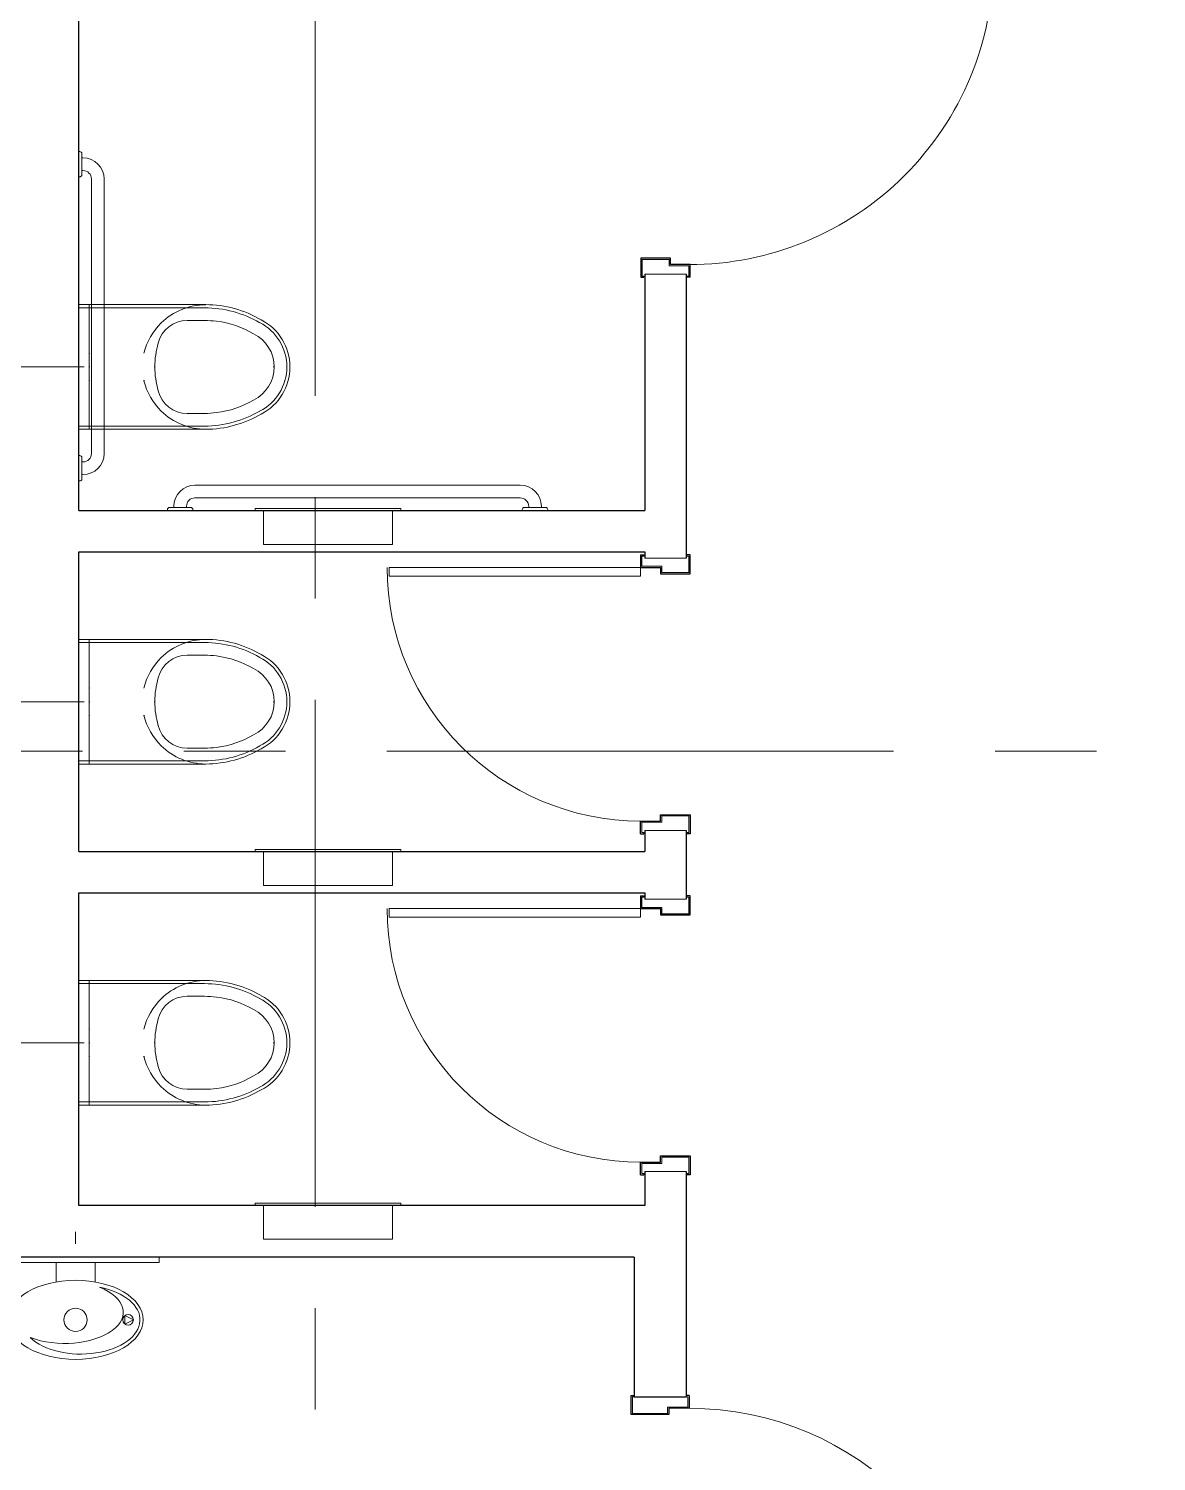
# Model space of a CAD drawing. Header units: inches. Extents: x -26500 to -19632, y -3347 to 2257.
# Drawn here: x -21814.9 to -21681.5, y 583.1 to 752.7 of the extents above; entities that cross this region are included whole.
import ezdxf

# ---------------------------------------------------------------- set-up
doc = ezdxf.new("R2010")
doc.units = ezdxf.units.IN
doc.header["$LTSCALE"] = 48
doc.header["$MEASUREMENT"] = 0
for name, pattern in [('A105$0$CENTER', [2, 1.25, -0.25, 0.25, -0.25]), ('A105$0$DGN Style 4', [377.27725, 188.5208, -94.2604, 0.235651, -94.2604]), ('A105$0$DGN Style 6', [448.208201, 0.235651, -94.2604, 164.9557, -94.2604, 0.235651, -94.2604])]:
    doc.linetypes.add(name, pattern=pattern)
for name, color, linetype in [('A105$0$A-DOOR', 8, 'Continuous'), ('A105$0$A-DOOR-FRAM', 8, 'Continuous'), ('A105$0$A-FLOR-PFIX', 8, 'Continuous'), ('A105$0$A-FLOR-SPCL', 8, 'Continuous'), ('A105$0$A-GRID-GRDP0-15', 8, 'Continuous'), ('A105$0$A-WALL-FULL-INTR', 8, 'Continuous'), ('A105$0$bc105-11 - Level 30', 8, 'Continuous'), ('XREF', 7, 'Continuous')]:
    doc.layers.add(name, color=color, linetype=linetype)

# ---------------------------------------------------------------- blocks, each defined once
blk = doc.blocks.new('A105$0$AFWALL_1')
at = {"layer": 'A105$0$A-FLOR-PFIX', "linetype": 'Continuous', "lineweight": 13}
for p, q in [((-15.02, 7.38), (-1.23, 7.38)), ((-14.88, 7), (0, 7)), ((-1.23, 3.52), (-1.23, 7.38)), ((-1.23, 7.38), (0, 7.38)), ((-1.23, 7.38), (-1.23, 5.73)), ((0, 7), (0, 7.38)), ((0, 7.38), (0, 5.92)), ((0, 7), (0, 0)), ((-14.88, 5.5), (-12.83, 5.5)), ((-1.23, 5.73), (-1.23, 5.48)), ((-1.23, 5.48), (-1.23, 4.99)), ((0, 5.92), (0, 5.64)), ((0, 5.64), (0, 5.1)), ((0, 5.1), (0, 4.4)), ((-1.23, 4.99), (-1.23, 4.35)), ((-1.23, 4.35), (-1.23, 3.07)), ((-1.23, 3.52), (-1.23, 3.28)), ((0, 4.4), (0, 3.11)), ((-1.23, 3.28), (-1.23, 2.6)), ((-1.23, 2.84), (-1.23, 3.07)), ((-1.23, 2.63), (-1.23, 2.84)), ((-1.23, 2.45), (-1.23, 2.63)), ((-1.23, 2.6), (-1.23, 1.62)), ((-1.23, 2.45), (-1.23, 1.75)), ((-1.23, 1.75), (-1.23, 0.91)), ((0, 2.92), (0, 3.11)), ((0, 2.74), (0, 2.92)), ((0, 2.59), (0, 2.74)), ((0, 2.59), (0, 1.85)), ((0, 1.85), (0, 0.96)), ((-23.12, 0), (-23.13, 0)), ((-23.09, 0), (-23.12, 0)), ((-23.05, 0), (-23.09, 0)), ((-22.99, 0), (-23.05, 0)), ((-9.14, 1.62), (-9.21, 1.62)), ((-9.05, 0), (-8.95, 0)), ((-8.94, 0), (-9, 0)), ((-8.95, 0), (-8.94, 0)), ((-1.29, 0), (-1.23, 0)), ((-1.23, 1.62), (-1.23, 1.59)), ((-1.23, 1.59), (-1.23, 1.5)), ((-1.23, 1.5), (-1.23, 1.35)), ((-1.23, 1.35), (-1.23, 0.92)), ((-1.23, 0.92), (-1.23, 0.47)), ((-1.23, 0.91), (-1.23, 0)), ((-1.23, 0.47), (-1.23, 0)), ((-1.23, 0), (-1.23, -0.47)), ((-1.23, 0), (-1.23, -0.91)), ((-0.64, 0), (0, 0)), ((0.64, 0), (-0.57, 0)), ((0, 0.96), (0, 0)), ((0, -7), (0, 0)), ((0, 0), (0, -0.96)), ((-9.14, -1.62), (-9.21, -1.62)), ((-7.76, -1.62), (-7.67, -1.62)), ((-7.66, -1.62), (-7.71, -1.62)), ((-7.67, -1.62), (-7.66, -1.62)), ((-1.23, -0.47), (-1.23, -0.92)), ((-1.23, -0.91), (-1.23, -1.75)), ((-1.23, -0.92), (-1.23, -1.35)), ((-1.23, -1.35), (-1.23, -1.5)), ((-1.23, -1.5), (-1.23, -1.59)), ((-1.23, -1.59), (-1.23, -1.62)), ((-1.23, -1.62), (-1.23, -2.6)), ((0, -0.96), (0, -1.85)), ((-1.23, -1.75), (-1.23, -2.45)), ((-1.23, -2.63), (-1.23, -2.45)), ((-1.23, -2.6), (-1.23, -3.28)), ((-1.23, -2.84), (-1.23, -2.63)), ((-1.23, -3.07), (-1.23, -2.84)), ((-1.23, -4.35), (-1.23, -3.07)), ((-1.23, -3.28), (-1.23, -3.52)), ((0, -1.85), (0, -2.59)), ((0, -2.74), (0, -2.59)), ((0, -2.92), (0, -2.74)), ((0, -3.11), (0, -2.92)), ((0, -4.4), (0, -3.11)), ((-1.23, -3.52), (-1.23, -7.38)), ((-1.23, -4.35), (-1.23, -4.99)), ((-1.23, -4.99), (-1.23, -5.48)), ((0, -4.4), (0, -5.1)), ((-14.88, -5.5), (-12.83, -5.5)), ((-1.23, -5.48), (-1.23, -5.73)), ((-1.23, -7.38), (-1.23, -5.73)), ((0, -5.1), (0, -5.64)), ((0, -5.64), (0, -5.92)), ((0, -7.38), (0, -5.92)), ((-15.02, -7.38), (-1.23, -7.38)), ((-14.88, -7), (0, -7)), ((-1.23, -7.38), (0, -7.38)), ((0, -7), (0, -7.38))]:
    blk.add_line(p, q, dxfattribs=at)
at = {"layer": 'A105$0$A-FLOR-PFIX', "linetype": 'Continuous', "lineweight": 13, "extrusion": (0, 0, -1)}
for centre, radius, start, end in [((14.95, -5.73), 13.11, 59.5714, 89.6853), ((14.88, -6), 13, 59.8405, 90), ((14.88, -6), 13, 59.8406, 90.0001), ((15.04, -0.17), 7.54, 90.1427, 134.4461), ((18.75, 0), 6.25, 360, 63.0198), ((18.75, 0), 5.88, 360, 63.119), ((14.88, -6), 11.5, 59.6174, 82.8545), ((14.88, -6), 11.5, 82.8545, 90), ((12.81, 2), 3.5, 89.6441, 166.4342), ((15.04, -0.17), 7.54, 134.4461, 166.2742), ((18.75, 0), 4.38, 360, 63.6571), ((19, 0), 10, 163.6146, 180), ((18.75, 0), 6.25, 296.9802, 360), ((18.75, 0), 5.88, 296.881, 360), ((18.75, 0), 4.38, 296.3429, 360), ((15.04, 0.16), 7.54, 193.7258, 225.5539), ((19, 0), 10, 180, 196.3854), ((12.81, -2), 3.5, 193.5658, 270.3559), ((14.88, 6), 11.5, 277.1455, 300.3826), ((14.95, 5.73), 13.11, 270.3147, 300.4286), ((14.88, 6), 13, 269.9999, 300.1594), ((14.88, 6), 13, 270, 300.1595), ((14.88, 6), 11.5, 270, 277.1455), ((15.04, 0.16), 7.54, 225.5539, 269.8573)]:
    blk.add_arc(centre, radius, start, end, dxfattribs=at)
at = {"layer": 'A105$0$A-FLOR-PFIX', "linetype": 'Continuous', "lineweight": 13}
for p in [(-1.23, 1.62), (-1.23, 0), (0, 0), (-1.23, -1.62)]:
    blk.add_point(p, dxfattribs=at)
blk = doc.blocks.new('A105$0$AFWALL_3')
at = {"layer": 'A105$0$A-FLOR-PFIX', "linetype": 'Continuous', "lineweight": 13}
for p, q in [((-15.02, 7.38), (-1.23, 7.38)), ((-14.88, 7), (0, 7)), ((-1.23, 3.52), (-1.23, 7.38)), ((-1.23, 7.38), (0, 7.38)), ((-1.23, 7.38), (-1.23, 5.73)), ((0, 7), (0, 7.38)), ((0, 7.38), (0, 5.92)), ((0, 7), (0, 0)), ((-14.88, 5.5), (-12.83, 5.5)), ((-1.23, 5.73), (-1.23, 5.48)), ((-1.23, 5.48), (-1.23, 4.99)), ((0, 5.92), (0, 5.64)), ((0, 5.64), (0, 5.1)), ((0, 5.1), (0, 4.4)), ((-1.23, 4.99), (-1.23, 4.35)), ((-1.23, 4.35), (-1.23, 3.07)), ((-1.23, 3.52), (-1.23, 3.28)), ((0, 4.4), (0, 3.11)), ((-1.23, 3.28), (-1.23, 2.6)), ((-1.23, 2.84), (-1.23, 3.07)), ((-1.23, 2.63), (-1.23, 2.84)), ((-1.23, 2.45), (-1.23, 2.63)), ((-1.23, 2.6), (-1.23, 1.62)), ((-1.23, 2.45), (-1.23, 1.75)), ((-1.23, 1.75), (-1.23, 0.91)), ((0, 2.92), (0, 3.11)), ((0, 2.74), (0, 2.92)), ((0, 2.59), (0, 2.74)), ((0, 2.59), (0, 1.85)), ((0, 1.85), (0, 0.96)), ((-23.12, 0), (-23.13, 0)), ((-23.09, 0), (-23.12, 0)), ((-23.05, 0), (-23.09, 0)), ((-22.99, 0), (-23.05, 0)), ((-9.14, 1.62), (-9.21, 1.62)), ((-9.05, 0), (-8.95, 0)), ((-8.94, 0), (-9, 0)), ((-8.95, 0), (-8.94, 0)), ((-1.29, 0), (-1.23, 0)), ((-1.23, 1.62), (-1.23, 1.59)), ((-1.23, 1.59), (-1.23, 1.5)), ((-1.23, 1.5), (-1.23, 1.35)), ((-1.23, 1.35), (-1.23, 0.92)), ((-1.23, 0.92), (-1.23, 0.47)), ((-1.23, 0.91), (-1.23, 0)), ((-1.23, 0.47), (-1.23, 0)), ((-1.23, 0), (-1.23, -0.47)), ((-1.23, 0), (-1.23, -0.91)), ((-0.64, 0), (0, 0)), ((0.64, 0), (-0.57, 0)), ((0, 0.96), (0, 0)), ((0, -7), (0, 0)), ((0, 0), (0, -0.96)), ((-9.14, -1.62), (-9.21, -1.62)), ((-7.76, -1.62), (-7.67, -1.62)), ((-7.66, -1.62), (-7.71, -1.62)), ((-7.67, -1.62), (-7.66, -1.62)), ((-1.23, -0.47), (-1.23, -0.92)), ((-1.23, -0.91), (-1.23, -1.75)), ((-1.23, -0.92), (-1.23, -1.35)), ((-1.23, -1.35), (-1.23, -1.5)), ((-1.23, -1.5), (-1.23, -1.59)), ((-1.23, -1.59), (-1.23, -1.62)), ((-1.23, -1.62), (-1.23, -2.6)), ((0, -0.96), (0, -1.85)), ((-1.23, -1.75), (-1.23, -2.45)), ((-1.23, -2.63), (-1.23, -2.45)), ((-1.23, -2.6), (-1.23, -3.28)), ((-1.23, -2.84), (-1.23, -2.63)), ((-1.23, -3.07), (-1.23, -2.84)), ((-1.23, -4.35), (-1.23, -3.07)), ((-1.23, -3.28), (-1.23, -3.52)), ((0, -1.85), (0, -2.59)), ((0, -2.74), (0, -2.59)), ((0, -2.92), (0, -2.74)), ((0, -3.11), (0, -2.92)), ((0, -4.4), (0, -3.11)), ((-1.23, -3.52), (-1.23, -7.38)), ((-1.23, -4.35), (-1.23, -4.99)), ((-1.23, -4.99), (-1.23, -5.48)), ((0, -4.4), (0, -5.1)), ((-14.88, -5.5), (-12.83, -5.5)), ((-1.23, -5.48), (-1.23, -5.73)), ((-1.23, -7.38), (-1.23, -5.73)), ((0, -5.1), (0, -5.64)), ((0, -5.64), (0, -5.92)), ((0, -7.38), (0, -5.92)), ((-15.02, -7.38), (-1.23, -7.38)), ((-14.88, -7), (0, -7)), ((-1.23, -7.38), (0, -7.38)), ((0, -7), (0, -7.38))]:
    blk.add_line(p, q, dxfattribs=at)
at = {"layer": 'A105$0$A-FLOR-PFIX', "linetype": 'Continuous', "lineweight": 13, "extrusion": (0, 0, -1)}
for centre, radius, start, end in [((14.95, -5.73), 13.11, 59.5714, 89.6853), ((14.88, -6), 13, 59.8405, 90), ((14.88, -6), 13, 59.8406, 90.0001), ((15.04, -0.17), 7.54, 90.1427, 134.4461), ((18.75, 0), 6.25, 360, 63.0198), ((18.75, 0), 5.88, 360, 63.119), ((14.88, -6), 11.5, 59.6174, 82.8545), ((14.88, -6), 11.5, 82.8545, 90), ((12.81, 2), 3.5, 89.6441, 166.4342), ((15.04, -0.17), 7.54, 134.4461, 166.2742), ((18.75, 0), 4.38, 360, 63.6571), ((19, 0), 10, 163.6146, 180), ((18.75, 0), 6.25, 296.9802, 360), ((18.75, 0), 5.88, 296.881, 360), ((18.75, 0), 4.38, 296.3429, 360), ((15.04, 0.16), 7.54, 193.7258, 225.5539), ((19, 0), 10, 180, 196.3854), ((12.81, -2), 3.5, 193.5658, 270.3559), ((14.88, 6), 11.5, 277.1455, 300.3826), ((14.95, 5.73), 13.11, 270.3147, 300.4286), ((14.88, 6), 13, 269.9999, 300.1594), ((14.88, 6), 13, 270, 300.1595), ((14.88, 6), 11.5, 270, 277.1455), ((15.04, 0.16), 7.54, 225.5539, 269.8573)]:
    blk.add_arc(centre, radius, start, end, dxfattribs=at)
at = {"layer": 'A105$0$A-FLOR-PFIX', "linetype": 'Continuous', "lineweight": 13}
for p in [(-1.23, 1.62), (-1.23, 0), (0, 0), (-1.23, -1.62)]:
    blk.add_point(p, dxfattribs=at)
blk = doc.blocks.new('A105$0$AFWALL_4')
at = {"layer": 'A105$0$A-FLOR-PFIX', "linetype": 'Continuous', "lineweight": 13}
for p, q in [((-15.02, 7.38), (-1.23, 7.38)), ((-14.88, 7), (0, 7)), ((-1.23, 3.52), (-1.23, 7.38)), ((-1.23, 7.38), (0, 7.38)), ((-1.23, 7.38), (-1.23, 5.73)), ((0, 7), (0, 7.38)), ((0, 7.38), (0, 5.92)), ((0, 7), (0, 0)), ((-14.88, 5.5), (-12.83, 5.5)), ((-1.23, 5.73), (-1.23, 5.48)), ((-1.23, 5.48), (-1.23, 4.99)), ((0, 5.92), (0, 5.64)), ((0, 5.64), (0, 5.1)), ((0, 5.1), (0, 4.4)), ((-1.23, 4.99), (-1.23, 4.35)), ((-1.23, 4.35), (-1.23, 3.07)), ((-1.23, 3.52), (-1.23, 3.28)), ((0, 4.4), (0, 3.11)), ((-1.23, 3.28), (-1.23, 2.6)), ((-1.23, 2.84), (-1.23, 3.07)), ((-1.23, 2.63), (-1.23, 2.84)), ((-1.23, 2.45), (-1.23, 2.63)), ((-1.23, 2.6), (-1.23, 1.62)), ((-1.23, 2.45), (-1.23, 1.75)), ((-1.23, 1.75), (-1.23, 0.91)), ((0, 2.92), (0, 3.11)), ((0, 2.74), (0, 2.92)), ((0, 2.59), (0, 2.74)), ((0, 2.59), (0, 1.85)), ((0, 1.85), (0, 0.96)), ((-23.12, 0), (-23.13, 0)), ((-23.09, 0), (-23.12, 0)), ((-23.05, 0), (-23.09, 0)), ((-22.99, 0), (-23.05, 0)), ((-9.14, 1.62), (-9.21, 1.62)), ((-9.05, 0), (-8.95, 0)), ((-8.94, 0), (-9, 0)), ((-8.95, 0), (-8.94, 0)), ((-1.29, 0), (-1.23, 0)), ((-1.23, 1.62), (-1.23, 1.59)), ((-1.23, 1.59), (-1.23, 1.5)), ((-1.23, 1.5), (-1.23, 1.35)), ((-1.23, 1.35), (-1.23, 0.92)), ((-1.23, 0.92), (-1.23, 0.47)), ((-1.23, 0.91), (-1.23, 0)), ((-1.23, 0.47), (-1.23, 0)), ((-1.23, 0), (-1.23, -0.47)), ((-1.23, 0), (-1.23, -0.91)), ((-0.64, 0), (0, 0)), ((0.64, 0), (-0.57, 0)), ((0, 0.96), (0, 0)), ((0, -7), (0, 0)), ((0, 0), (0, -0.96)), ((-9.14, -1.62), (-9.21, -1.62)), ((-7.76, -1.62), (-7.67, -1.62)), ((-7.66, -1.62), (-7.71, -1.62)), ((-7.67, -1.62), (-7.66, -1.62)), ((-1.23, -0.47), (-1.23, -0.92)), ((-1.23, -0.91), (-1.23, -1.75)), ((-1.23, -0.92), (-1.23, -1.35)), ((-1.23, -1.35), (-1.23, -1.5)), ((-1.23, -1.5), (-1.23, -1.59)), ((-1.23, -1.59), (-1.23, -1.62)), ((-1.23, -1.62), (-1.23, -2.6)), ((0, -0.96), (0, -1.85)), ((-1.23, -1.75), (-1.23, -2.45)), ((-1.23, -2.63), (-1.23, -2.45)), ((-1.23, -2.6), (-1.23, -3.28)), ((-1.23, -2.84), (-1.23, -2.63)), ((-1.23, -3.07), (-1.23, -2.84)), ((-1.23, -4.35), (-1.23, -3.07)), ((-1.23, -3.28), (-1.23, -3.52)), ((0, -1.85), (0, -2.59)), ((0, -2.74), (0, -2.59)), ((0, -2.92), (0, -2.74)), ((0, -3.11), (0, -2.92)), ((0, -4.4), (0, -3.11)), ((-1.23, -3.52), (-1.23, -7.38)), ((-1.23, -4.35), (-1.23, -4.99)), ((-1.23, -4.99), (-1.23, -5.48)), ((0, -4.4), (0, -5.1)), ((-14.88, -5.5), (-12.83, -5.5)), ((-1.23, -5.48), (-1.23, -5.73)), ((-1.23, -7.38), (-1.23, -5.73)), ((0, -5.1), (0, -5.64)), ((0, -5.64), (0, -5.92)), ((0, -7.38), (0, -5.92)), ((-15.02, -7.38), (-1.23, -7.38)), ((-14.88, -7), (0, -7)), ((-1.23, -7.38), (0, -7.38)), ((0, -7), (0, -7.38))]:
    blk.add_line(p, q, dxfattribs=at)
at = {"layer": 'A105$0$A-FLOR-PFIX', "linetype": 'Continuous', "lineweight": 13, "extrusion": (0, 0, -1)}
for centre, radius, start, end in [((14.95, -5.73), 13.11, 59.5714, 89.6853), ((14.88, -6), 13, 59.8405, 90), ((14.88, -6), 13, 59.8406, 90.0001), ((15.04, -0.17), 7.54, 90.1427, 134.4461), ((18.75, 0), 6.25, 360, 63.0198), ((18.75, 0), 5.88, 360, 63.119), ((14.88, -6), 11.5, 59.6174, 82.8545), ((14.88, -6), 11.5, 82.8545, 90), ((12.81, 2), 3.5, 89.6441, 166.4342), ((15.04, -0.17), 7.54, 134.4461, 166.2742), ((18.75, 0), 4.38, 360, 63.6571), ((19, 0), 10, 163.6146, 180), ((18.75, 0), 6.25, 296.9802, 360), ((18.75, 0), 5.88, 296.881, 360), ((18.75, 0), 4.38, 296.3429, 360), ((15.04, 0.16), 7.54, 193.7258, 225.5539), ((19, 0), 10, 180, 196.3854), ((12.81, -2), 3.5, 193.5658, 270.3559), ((14.88, 6), 11.5, 277.1455, 300.3826), ((14.95, 5.73), 13.11, 270.3147, 300.4286), ((14.88, 6), 13, 269.9999, 300.1594), ((14.88, 6), 13, 270, 300.1595), ((14.88, 6), 11.5, 270, 277.1455), ((15.04, 0.16), 7.54, 225.5539, 269.8573)]:
    blk.add_arc(centre, radius, start, end, dxfattribs=at)
at = {"layer": 'A105$0$A-FLOR-PFIX', "linetype": 'Continuous', "lineweight": 13}
for p in [(-1.23, 1.62), (-1.23, 0), (0, 0), (-1.23, -1.62)]:
    blk.add_point(p, dxfattribs=at)
blk = doc.blocks.new('*U822')
at = {"layer": 'A105$0$A-FLOR-SPCL', "linetype": 'Continuous', "lineweight": 13}
for p, q in [((-8.63, 0.75), (-8.63, 0.5)), ((-8.63, 0.75), (8.63, 0.75)), ((-8.63, 0.5), (8.63, 0.5)), ((-7.63, 0.5), (-7.62, -3.5)), ((7.63, 0.5), (7.63, -3.5)), ((8.63, 0.75), (8.63, 0.5)), ((-7.62, -3.5), (7.63, -3.5))]:
    blk.add_line(p, q, dxfattribs=at)
blk = doc.blocks.new('*U823')
at = {"layer": 'A105$0$A-FLOR-SPCL', "linetype": 'Continuous', "lineweight": 13}
for p, q in [((-8.63, 0.75), (-8.63, 0.5)), ((-8.63, 0.75), (8.63, 0.75)), ((-8.63, 0.5), (8.63, 0.5)), ((-7.63, 0.5), (-7.62, -3.5)), ((7.63, 0.5), (7.63, -3.5)), ((8.63, 0.75), (8.63, 0.5)), ((-7.62, -3.5), (7.63, -3.5))]:
    blk.add_line(p, q, dxfattribs=at)
blk = doc.blocks.new('*U825')
at = {"layer": 'A105$0$A-FLOR-SPCL', "linetype": 'Continuous', "lineweight": 13}
for p, q in [((-8.63, 0.75), (-8.63, 0.5)), ((-8.63, 0.75), (8.63, 0.75)), ((-8.63, 0.5), (8.63, 0.5)), ((-7.63, 0.5), (-7.62, -3.5)), ((7.63, 0.5), (7.63, -3.5)), ((8.63, 0.75), (8.63, 0.5)), ((-7.62, -3.5), (7.63, -3.5))]:
    blk.add_line(p, q, dxfattribs=at)
blk = doc.blocks.new('A105$0$GBPL02')
at = {"layer": 'A105$0$bc105-11 - Level 30', "linetype": 'Continuous', "lineweight": 0}
for p, q in [((-1.75, 3), (-40.25, 3)), ((-43.51, 0.12), (-43.51, 0)), ((-43.25, 0.37), (-40.75, 0.37)), ((-42.75, 0.5), (-42.75, 0.37)), ((-41.26, 0.5), (-41.25, 0.38)), ((-40.5, 0.12), (-40.5, 0)), ((-1.75, 1.5), (-40.25, 1.5)), ((-1.5, 0.12), (-1.5, 0)), ((1.25, 0.37), (-1.25, 0.37)), ((-0.75, 0.5), (-0.75, 0.37)), ((0.75, 0.5), (0.75, 0.37)), ((1.5, 0.12), (1.5, 0))]:
    blk.add_line(p, q, dxfattribs=at)
at = {"layer": 'A105$0$bc105-11 - Level 30', "linetype": 'Continuous', "lineweight": 0, "extrusion": (0, 0, -1)}
for centre, radius, start, end in [((40.25, 0.5), 2.5, 360, 90), ((40.25, 0.5), 1, 360, 90), ((40.75, 0.12), 0.25, 90, 180), ((-1.25, 0.12), 0.25, 90, 180)]:
    blk.add_arc(centre, radius, start, end, dxfattribs=at)
at = {"layer": 'A105$0$bc105-11 - Level 30', "linetype": 'Continuous', "lineweight": 0}
for centre, radius, start, end in [((-1.75, 0.5), 2.5, 0, 90), ((-43.25, 0.12), 0.25, 90, 180), ((-1.75, 0.5), 1, 0, 90), ((-1.25, 0.12), 0.25, 90, 180)]:
    blk.add_arc(centre, radius, start, end, dxfattribs=at)
blk.add_point((0, 0), dxfattribs=at)
blk = doc.blocks.new('A105$0$GBPL01')
at = {"layer": 'A105$0$A-FLOR-SPCL', "linetype": 'Continuous', "lineweight": 0}
for p, q in [((-0.13, 37.5), (0, 37.5)), ((-0.5, 36.75), (-0.38, 36.75)), ((-0.38, 37.25), (-0.38, 34.75)), ((-3, 1.75), (-3, 34.25)), ((-1.5, 1.75), (-1.5, 34.25)), ((-0.5, 35.25), (-0.38, 35.25)), ((-0.12, 34.5), (0, 34.5)), ((-0.5, 0.75), (-0.38, 0.75)), ((-0.38, -1.25), (-0.38, 1.25)), ((-0.12, 1.5), (0, 1.5)), ((-0.5, -0.75), (-0.38, -0.75)), ((-0.12, -1.5), (0, -1.5))]:
    blk.add_line(p, q, dxfattribs=at)
at = {"layer": 'A105$0$A-FLOR-SPCL', "linetype": 'Continuous', "lineweight": 0, "extrusion": (0, 0, -1)}
for centre, radius, start, end in [((0.12, 37.25), 0.25, 360, 90), ((0.5, 1.75), 2.5, 270, 360), ((0.5, 1.75), 1, 270, 360), ((0.12, 1.25), 0.25, 360, 90)]:
    blk.add_arc(centre, radius, start, end, dxfattribs=at)
at = {"layer": 'A105$0$A-FLOR-SPCL', "linetype": 'Continuous', "lineweight": 0}
for centre, radius, start, end in [((-0.5, 34.25), 2.5, 90, 180), ((-0.5, 34.25), 1, 90, 180), ((-0.12, 34.75), 0.25, 180, 270), ((-0.12, -1.25), 0.25, 180, 270)]:
    blk.add_arc(centre, radius, start, end, dxfattribs=at)
blk.add_point((0, 0), dxfattribs=at)
blk = doc.blocks.new('A105$0$GBPL02_2')
at = {"layer": 'A105$0$A-FLOR-SPCL', "linetype": 'Continuous', "lineweight": 0}
for p, q in [((-1.75, 3), (-40.25, 3)), ((-43.51, 0.12), (-43.51, 0)), ((-43.25, 0.37), (-40.75, 0.37)), ((-42.75, 0.5), (-42.75, 0.37)), ((-41.26, 0.5), (-41.25, 0.38)), ((-40.5, 0.12), (-40.5, 0)), ((-1.75, 1.5), (-40.25, 1.5)), ((-1.5, 0.12), (-1.5, 0)), ((1.25, 0.37), (-1.25, 0.37)), ((-0.75, 0.5), (-0.75, 0.37)), ((0.75, 0.5), (0.75, 0.37)), ((1.5, 0.12), (1.5, 0))]:
    blk.add_line(p, q, dxfattribs=at)
at = {"layer": 'A105$0$A-FLOR-SPCL', "linetype": 'Continuous', "lineweight": 0, "extrusion": (0, 0, -1)}
for centre, radius, start, end in [((40.25, 0.5), 2.5, 360, 90), ((40.25, 0.5), 1, 360, 90), ((40.75, 0.12), 0.25, 90, 180), ((-1.25, 0.12), 0.25, 90, 180)]:
    blk.add_arc(centre, radius, start, end, dxfattribs=at)
at = {"layer": 'A105$0$A-FLOR-SPCL', "linetype": 'Continuous', "lineweight": 0}
for centre, radius, start, end in [((-1.75, 0.5), 2.5, 0, 90), ((-43.25, 0.12), 0.25, 90, 180), ((-1.75, 0.5), 1, 0, 90), ((-1.25, 0.12), 0.25, 90, 180)]:
    blk.add_arc(centre, radius, start, end, dxfattribs=at)
blk.add_point((0, 0), dxfattribs=at)
blk = doc.blocks.new('*U814')
at = {"layer": 'A105$0$A-DOOR', "linetype": 'Continuous', "lineweight": 0, "extrusion": (0, 0, -1)}
for centre, radius, start, end in [((-659.3, 859.7), 287.8, 179.9485, 270.0515), ((-659, -799.2), 288, 90, 180)]:
    blk.add_arc(centre, radius, start, end, dxfattribs=at)
at = {"layer": 'A105$0$A-DOOR', "linetype": 'Continuous', "lineweight": 0}
for centre in [(613, 285), (613, -38)]:
    blk.add_arc(centre, 240, 180, 270, dxfattribs=at)
at = {"layer": 'A105$0$A-DOOR', "linetype": 'Continuous', "lineweight": 13}
for points in [[(613, 277), (375, 277), (375, 285), (613, 285)], [(613, -46), (375, -46), (375, -38), (613, -38)]]:
    blk.add_3dface(points, dxfattribs=at)
at = {"layer": 'A105$0$A-DOOR-FRAM', "linetype": 'Continuous', "lineweight": 30}
for p, q in [((613.2, 577.9), (613.2, 559.9)), ((641.2, 577.9), (613.2, 577.9)), ((641.2, 571.9), (641.2, 577.9)), ((660, 571.9), (641.2, 571.9)), ((660, 559.9), (660, 571.9)), ((613.2, 559.9), (616.2, 559.9)), ((660, 559.9), (657, 559.9)), ((613, 297), (613, 285)), ((613, 297), (616, 297)), ((613, 285), (631.8, 285)), ((631.8, 285), (631.8, 279)), ((659.8, 297), (656.8, 297)), ((659.8, 279), (659.8, 297)), ((631.8, 279), (659.8, 279)), ((613, 33), (613, 45)), ((613, 45), (631.8, 45)), ((631.8, 45), (631.8, 51)), ((631.8, 51), (659.8, 51)), ((659.8, 51), (659.8, 33)), ((613, 33), (616, 33)), ((659.8, 33), (656.8, 33)), ((613, -26), (613, -38)), ((613, -26), (616, -26)), ((659.8, -26), (656.8, -26)), ((659.8, -44), (659.8, -26)), ((613, -38), (631.8, -38)), ((631.8, -38), (631.8, -44)), ((631.8, -44), (659.8, -44)), ((613, -290), (613, -278)), ((613, -278), (631.8, -278)), ((631.8, -278), (631.8, -272)), ((631.8, -272), (659.8, -272)), ((659.8, -272), (659.8, -290)), ((613, -290), (616, -290)), ((659.8, -290), (656.8, -290)), ((604, -517.2), (604, -499.2)), ((604, -499.2), (607, -499.2)), ((659, -499.2), (656, -499.2)), ((659, -499.2), (659, -511.2)), ((659, -511.2), (639.6, -511.2)), ((639.6, -511.2), (639.6, -517.2)), ((639.6, -517.2), (604, -517.2))]:
    blk.add_line(p, q, dxfattribs=at)
at = {"layer": 'A105$0$A-DOOR-FRAM', "linetype": 'Continuous', "lineweight": 13}
for p, q in [((640, 576.7), (614.4, 576.7)), ((614.4, 576.7), (614.4, 561.1)), ((640, 570.7), (640, 576.7)), ((658.8, 570.7), (640, 570.7)), ((658.8, 561.1), (658.8, 570.7)), ((614.4, 561.1), (616.2, 561.1)), ((616.2, 561.1), (616.2, 559.9)), ((657, 559.9), (657, 561.1)), ((658.8, 561.1), (657, 561.1)), ((614.2, 295.8), (614.2, 286.2)), ((614.2, 295.8), (616, 295.8)), ((614.2, 286.2), (633, 286.2)), ((616, 297), (616, 295.8)), ((633, 286.2), (633, 280.2)), ((656.8, 295.8), (656.8, 297)), ((658.6, 295.8), (656.8, 295.8)), ((658.6, 280.2), (658.6, 295.8)), ((633, 280.2), (658.6, 280.2)), ((614.2, 34.2), (614.2, 43.8)), ((614.2, 43.8), (633, 43.8)), ((633, 43.8), (633, 49.8)), ((633, 49.8), (658.6, 49.8)), ((658.6, 49.8), (658.6, 34.2)), ((614.2, 34.2), (616, 34.2)), ((616, 33), (616, 34.2)), ((658.6, 34.2), (656.8, 34.2)), ((656.8, 34.2), (656.8, 33)), ((616, -26), (616, -27.2)), ((656.8, -27.2), (656.8, -26)), ((614.2, -27.2), (614.2, -36.8)), ((614.2, -27.2), (616, -27.2)), ((614.2, -36.8), (633, -36.8)), ((633, -36.8), (633, -42.8)), ((658.6, -27.2), (656.8, -27.2)), ((658.6, -42.8), (658.6, -27.2)), ((633, -42.8), (658.6, -42.8)), ((614.2, -288.8), (614.2, -279.2)), ((614.2, -279.2), (633, -279.2)), ((633, -279.2), (633, -273.2)), ((633, -273.2), (658.6, -273.2)), ((658.6, -273.2), (658.6, -288.8)), ((614.2, -288.8), (616, -288.8)), ((616, -290), (616, -288.8)), ((658.6, -288.8), (656.8, -288.8)), ((656.8, -288.8), (656.8, -290)), ((605.2, -516), (605.2, -500.4)), ((605.2, -500.4), (607, -500.4)), ((607, -500.4), (607, -499.2)), ((656, -499.2), (656, -500.4)), ((657.8, -500.4), (656, -500.4)), ((657.8, -500.4), (657.8, -510)), ((657.8, -510), (638.4, -510)), ((638.4, -510), (638.4, -516)), ((638.4, -516), (605.2, -516))]:
    blk.add_line(p, q, dxfattribs=at)
at = {"layer": 'A105$0$A-FLOR-PFIX', "linetype": 'A105$0$DGN Style 4', "lineweight": 0}
for p, q in [((-81, 475), (81, 475)), ((-81, 158), (81, 158)), ((-372, -165), (81, -165))]:
    blk.add_line(p, q, dxfattribs=at)
at = {"layer": 'A105$0$A-FLOR-PFIX', "linetype": 'A105$0$DGN Style 6', "lineweight": 0}
blk.add_line((78, -344), (78, -525.3), dxfattribs=at)
at = {"layer": 'A105$0$A-FLOR-PFIX', "linetype": 'Continuous', "lineweight": 13}
for p, q in [((-157, -368), (157, -368)), ((-157, -373), (157, -373)), ((59.5, -373), (59.5, -391.5)), ((96.5, -373), (96.5, -391.5)), ((157, -368), (157, -373)), ((124.6, -423.4), (124.6, -431.4)), ((124.6, -423.4), (132.7, -427.4)), ((132.7, -427.4), (124.6, -431.4))]:
    blk.add_line(p, q, dxfattribs=at)
for centre, radius in [((78, -427.4), 11), ((127.7, -427.4), 5.04)]:
    blk.add_circle(centre, radius, dxfattribs=at)
blk.add_ellipse((78, -427.4), major_axis=(64, 0), ratio=0.585946, dxfattribs=at)
for centre, major_axis, ratio, start_param, end_param in [((83, -427.4), (-56, 0), 0.579895, 0.54426, 4.392868), ((67.6, -420.3), (-55.6, 0), 0.529869, 0.947442, 4.07663)]:
    blk.add_ellipse(centre, major_axis=major_axis, ratio=ratio, start_param=start_param, end_param=end_param, dxfattribs=at)
at = {"layer": 'A105$0$A-WALL-FULL-INTR', "linetype": 'Continuous', "lineweight": 30}
for p, q in [((81, 339), (81, 875)), ((617, 562.9), (617, 339)), ((617, 562.1), (617, 339)), ((656, 562.9), (656, 294)), ((81, 339), (617, 339)), ((81, 16), (81, 300)), ((81, 300), (617, 300)), ((617, 300), (617, 294)), ((617, 36), (617, 16)), ((656, 36), (656, -29)), ((81, 16), (617, 16)), ((81, -23), (617, -23)), ((81, -319), (81, -23)), ((617, -23), (617, -29)), ((617, -287), (617, -319)), ((656, -287), (656, -500.4)), ((617, -319), (81, -319)), ((607, -368), (-607, -368)), ((607, -368), (607, -500.4)), ((607, -500.4), (656, -500.4))]:
    blk.add_line(p, q, dxfattribs=at)
at = {"layer": 'A105$0$A-WALL-FULL-INTR', "linetype": 'Continuous', "lineweight": 0}
for p, q in [((617, 562.9), (656, 562.9)), ((656, 294), (617, 294)), ((656, 36), (617, 36)), ((656, -29), (617, -29)), ((656, -287), (617, -287))]:
    blk.add_line(p, q, dxfattribs=at)
at = {"layer": 'A105$0$A-FLOR-PFIX', "linetype": 'Continuous', "lineweight": 13, "extrusion": (0, 0, -1), "xscale": 8, "yscale": 8, "zscale": 8}
for name, p in [('A105$0$AFWALL_1', (-81, 475)), ('A105$0$AFWALL_3', (-81, 158)), ('A105$0$AFWALL_4', (-81, -165))]:
    blk.add_blockref(name, p, dxfattribs=at)
at = {"layer": 'A105$0$A-FLOR-SPCL', "linetype": 'Continuous', "lineweight": 0, "extrusion": (0, 0, -1), "xscale": 8, "yscale": 8, "zscale": 8}
for name, p in [('A105$0$GBPL01', (-81, 379)), ('A105$0$GBPL02_2', (-177, 339))]:
    blk.add_blockref(name, p, dxfattribs=at)
at = {"layer": 'A105$0$A-FLOR-SPCL', "linetype": 'Continuous', "lineweight": 13, "extrusion": (0, 0, -1), "xscale": 8, "yscale": 8, "zscale": 8}
for name, p in [('*U825', (-317, 335)), ('*U822', (-317, 12)), ('*U823', (-317, -323))]:
    blk.add_blockref(name, p, dxfattribs=at)
at = {"layer": 'A105$0$bc105-11 - Level 30', "linetype": 'Continuous', "lineweight": 0, "extrusion": (0, 0, -1), "xscale": 8, "yscale": 8, "zscale": 8}
blk.add_blockref('A105$0$GBPL02', (-177, 339), dxfattribs=at)
blk = doc.blocks.new('A105')
at = {"layer": 'A105$0$A-GRID-GRDP0-15', "linetype": 'A105$0$CENTER', "lineweight": 0, "transparency": 33554687}
for p, q in [((-21781.0236, 2113.2362), (-21781.0236, -676.9042)), ((-23884.5631, 667.1574), (-20368.7317, 667.1574))]:
    blk.add_line(p, q, dxfattribs=at)
at = {"layer": 'A105$0$A-WALL-FULL-INTR', "lineweight": 30, "transparency": 33554687, "xscale": 0.125, "yscale": 0.125, "zscale": 0.125}
blk.add_blockref('*U814', (-21819.1383, 653.2845), dxfattribs=at)

msp = doc.modelspace()

# ---------------------------------------------------------------- block references
at = {"layer": 'XREF', "transparency": 33554467}
msp.add_blockref('A105', (0, 0), dxfattribs=at)

doc.saveas('drawing.dxf')
